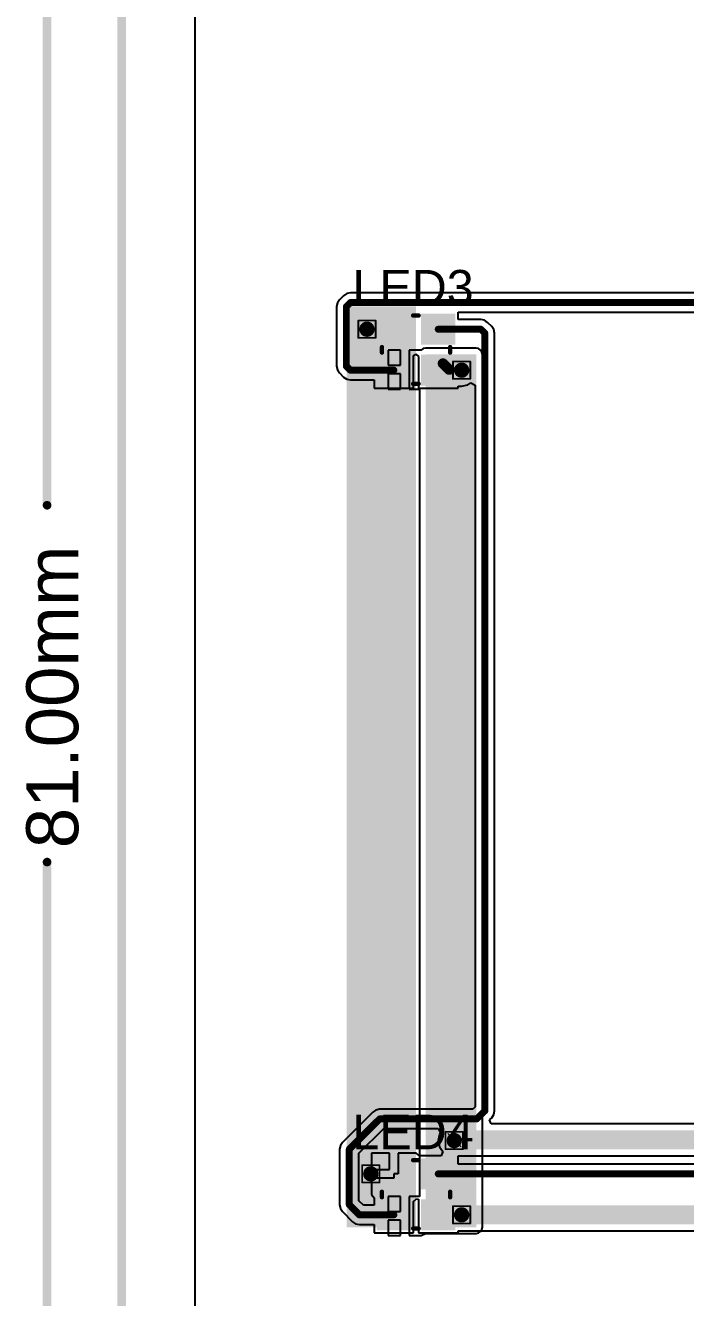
# Model space of a CAD drawing. Header units: millimetres. Extents: x -0.3 to 10.3, y -0.3 to 3.7.
# Drawn here: x -0.308 to 0.453, y 0.535 to 2.004 of the extents above; entities that cross this region are included whole.
import ezdxf

# ---------------------------------------------------------------- set-up
doc = ezdxf.new("R2010")
doc.units = ezdxf.units.MM
doc.header["$MEASUREMENT"] = 0
for name, color, linetype in [('BottomLayer', 5, 'Continuous'), ('BottomPaste', 16, 'Continuous'), ('BottomSolder', 6, 'Continuous'), ('DrillDrawing', 1, 'Continuous'), ('Mechanical1', 6, 'Continuous'), ('Mechanical2', 216, 'Continuous'), ('TopLayer', 1, 'Continuous'), ('TopOverlay', 2, 'Continuous'), ('TopPaste', 8, 'Continuous'), ('TopSolder', 216, 'Continuous'), ('ViaHoleLayer', 16, 'Continuous')]:
    doc.layers.add(name, color=color, linetype=linetype)
doc.styles.add('Arial', font='', dxfattribs={"height": 0.2})
doc.styles.get('Arial').set_extended_font_data('Arial')

# ---------------------------------------------------------------- blocks, each defined once
blk = doc.blocks.new('SK6812_EC20_3')
at = {"layer": 'TopLayer'}
for points in [[(-0.0413, 0.0374), (-0.0098, 0.0374), (-0.0098, 0.0098), (-0.0413, 0.0098)], [(0.0098, 0.0374), (0.0413, 0.0374), (0.0413, 0.0098), (0.0098, 0.0098)], [(-0.0413, -0.0098), (-0.0098, -0.0098), (-0.0098, -0.0374), (-0.0413, -0.0374)], [(0.0098, -0.0098), (0.0413, -0.0098), (0.0413, -0.0374), (0.0098, -0.0374)]]:
    blk.add_hatch(color=1, dxfattribs=at).paths.add_polyline_path(points)
at = {"layer": 'TopPaste'}
for points in [[(-0.0413, 0.0374), (-0.0098, 0.0374), (-0.0098, 0.0098), (-0.0413, 0.0098)], [(0.0098, 0.0374), (0.0413, 0.0374), (0.0413, 0.0098), (0.0098, 0.0098)], [(-0.0413, -0.0098), (-0.0098, -0.0098), (-0.0098, -0.0374), (-0.0413, -0.0374)], [(0.0098, -0.0098), (0.0413, -0.0098), (0.0413, -0.0374), (0.0098, -0.0374)]]:
    blk.add_hatch(color=8, dxfattribs=at).paths.add_polyline_path(points)
at = {"layer": 'TopSolder'}
for points in [[(-0.0453, 0.0414), (-0.0058, 0.0414), (-0.0058, 0.0058), (-0.0453, 0.0058)], [(0.0058, 0.0414), (0.0453, 0.0414), (0.0453, 0.0058), (0.0058, 0.0058)], [(-0.0453, -0.0058), (-0.0058, -0.0058), (-0.0058, -0.0414), (-0.0453, -0.0414)], [(0.0058, -0.0058), (0.0453, -0.0058), (0.0453, -0.0414), (0.0058, -0.0414)]]:
    blk.add_hatch(color=216, dxfattribs=at).paths.add_polyline_path(points)
at = {"layer": 'TopOverlay', "const_width": 0.005}
for points in [[(-0.0034, 0.0394), (0.003, 0.0394)], [(-0.0394, -0.0034), (-0.0394, 0.003)], [(0.0394, -0.0034), (0.0394, 0.003)], [(0.048, -0.024), (0.053, -0.019)], [(0.048, -0.024), (0.053, -0.029)], [(0.053, -0.029), (0.053, -0.019)], [(-0.0034, -0.0394), (0.003, -0.0394)]]:
    blk.add_lwpolyline(points, dxfattribs=at)
at = {"layer": 'TopOverlay', "const_width": 0.0025}
for points in [[(-0.0046, 0.0394, 1), (-0.0021, 0.0394, 1)], [(0.0018, 0.0394, 1), (0.0043, 0.0394, 1)], [(-0.0406, 0.003, 1), (-0.0381, 0.003, 1)], [(0.0381, 0.003, 1), (0.0406, 0.003, 1)], [(-0.0406, -0.0034, 1), (-0.0381, -0.0034, 1)], [(0.0381, -0.0034, 1), (0.0406, -0.0034, 1)], [(0.0467, -0.024, 1), (0.0493, -0.024, 1)], [(0.0467, -0.024, 1), (0.0493, -0.024, 1)], [(0.0517, -0.019, 1), (0.0542, -0.019, 1)], [(0.0517, -0.019, 1), (0.0542, -0.019, 1)], [(0.0517, -0.029, 1), (0.0542, -0.029, 1)], [(0.0517, -0.029, 1), (0.0542, -0.029, 1)], [(-0.0046, -0.0394, 1), (-0.0021, -0.0394, 1)], [(0.0018, -0.0394, 1), (0.0043, -0.0394, 1)]]:
    blk.add_lwpolyline(points, format="xyb", close=True, dxfattribs=at)
blk = doc.blocks.new('SK6812_EC20_4')
at = {"layer": 'TopLayer'}
for points in [[(-0.0413, 0.0374), (-0.0098, 0.0374), (-0.0098, 0.0098), (-0.0413, 0.0098)], [(0.0098, 0.0374), (0.0413, 0.0374), (0.0413, 0.0098), (0.0098, 0.0098)], [(-0.0413, -0.0098), (-0.0098, -0.0098), (-0.0098, -0.0374), (-0.0413, -0.0374)], [(0.0098, -0.0098), (0.0413, -0.0098), (0.0413, -0.0374), (0.0098, -0.0374)]]:
    blk.add_hatch(color=1, dxfattribs=at).paths.add_polyline_path(points)
at = {"layer": 'TopPaste'}
for points in [[(-0.0413, 0.0374), (-0.0098, 0.0374), (-0.0098, 0.0098), (-0.0413, 0.0098)], [(0.0098, 0.0374), (0.0413, 0.0374), (0.0413, 0.0098), (0.0098, 0.0098)], [(-0.0413, -0.0098), (-0.0098, -0.0098), (-0.0098, -0.0374), (-0.0413, -0.0374)], [(0.0098, -0.0098), (0.0413, -0.0098), (0.0413, -0.0374), (0.0098, -0.0374)]]:
    blk.add_hatch(color=8, dxfattribs=at).paths.add_polyline_path(points)
at = {"layer": 'TopSolder'}
for points in [[(-0.0453, 0.0414), (-0.0058, 0.0414), (-0.0058, 0.0058), (-0.0453, 0.0058)], [(0.0058, 0.0414), (0.0453, 0.0414), (0.0453, 0.0058), (0.0058, 0.0058)], [(-0.0453, -0.0058), (-0.0058, -0.0058), (-0.0058, -0.0414), (-0.0453, -0.0414)], [(0.0058, -0.0058), (0.0453, -0.0058), (0.0453, -0.0414), (0.0058, -0.0414)]]:
    blk.add_hatch(color=216, dxfattribs=at).paths.add_polyline_path(points)
at = {"layer": 'TopOverlay', "const_width": 0.005}
for points in [[(-0.0034, 0.0394), (0.003, 0.0394)], [(-0.0394, -0.0034), (-0.0394, 0.003)], [(0.0394, -0.0034), (0.0394, 0.003)], [(0.048, -0.024), (0.053, -0.019)], [(0.048, -0.024), (0.053, -0.029)], [(0.053, -0.029), (0.053, -0.019)], [(-0.0034, -0.0394), (0.003, -0.0394)]]:
    blk.add_lwpolyline(points, dxfattribs=at)
at = {"layer": 'TopOverlay', "const_width": 0.0025}
for points in [[(-0.0046, 0.0394, 1), (-0.0021, 0.0394, 1)], [(0.0018, 0.0394, 1), (0.0043, 0.0394, 1)], [(-0.0406, 0.003, 1), (-0.0381, 0.003, 1)], [(0.0381, 0.003, 1), (0.0406, 0.003, 1)], [(-0.0406, -0.0034, 1), (-0.0381, -0.0034, 1)], [(0.0381, -0.0034, 1), (0.0406, -0.0034, 1)], [(0.0467, -0.024, 1), (0.0493, -0.024, 1)], [(0.0467, -0.024, 1), (0.0493, -0.024, 1)], [(0.0517, -0.019, 1), (0.0542, -0.019, 1)], [(0.0517, -0.019, 1), (0.0542, -0.019, 1)], [(0.0517, -0.029, 1), (0.0542, -0.029, 1)], [(0.0517, -0.029, 1), (0.0542, -0.029, 1)], [(-0.0046, -0.0394, 1), (-0.0021, -0.0394, 1)], [(0.0018, -0.0394, 1), (0.0043, -0.0394, 1)]]:
    blk.add_lwpolyline(points, format="xyb", close=True, dxfattribs=at)
blk = doc.blocks.new('C___0402_B_7')
at = {"layer": 'BottomLayer'}
for points in [[(-0.0095, 0.0125), (-0.0095, -0.0125), (-0.0275, -0.0125), (-0.0275, 0.0125)], [(0.0275, 0.0125), (0.0275, -0.0125), (0.0095, -0.0125), (0.0095, 0.0125)]]:
    blk.add_hatch(color=5, dxfattribs=at).paths.add_polyline_path(points)
at = {"layer": 'BottomPaste'}
for points in [[(-0.0095, 0.0125), (-0.0095, -0.0125), (-0.0275, -0.0125), (-0.0275, 0.0125)], [(0.0275, 0.0125), (0.0275, -0.0125), (0.0095, -0.0125), (0.0095, 0.0125)]]:
    blk.add_hatch(color=16, dxfattribs=at).paths.add_polyline_path(points)
at = {"layer": 'BottomSolder'}
for points in [[(-0.0071, 0.0149), (-0.0071, -0.0149), (-0.0299, -0.0149), (-0.0299, 0.0149)], [(0.0299, 0.0149), (0.0299, -0.0149), (0.0071, -0.0149), (0.0071, 0.0149)]]:
    blk.add_hatch(color=6, dxfattribs=at).paths.add_polyline_path(points)
blk = doc.blocks.new('C___0402_B_8')
at = {"layer": 'BottomLayer'}
for points in [[(-0.0095, 0.0125), (-0.0095, -0.0125), (-0.0275, -0.0125), (-0.0275, 0.0125)], [(0.0275, 0.0125), (0.0275, -0.0125), (0.0095, -0.0125), (0.0095, 0.0125)]]:
    blk.add_hatch(color=5, dxfattribs=at).paths.add_polyline_path(points)
at = {"layer": 'BottomPaste'}
for points in [[(-0.0095, 0.0125), (-0.0095, -0.0125), (-0.0275, -0.0125), (-0.0275, 0.0125)], [(0.0275, 0.0125), (0.0275, -0.0125), (0.0095, -0.0125), (0.0095, 0.0125)]]:
    blk.add_hatch(color=16, dxfattribs=at).paths.add_polyline_path(points)
at = {"layer": 'BottomSolder'}
for points in [[(-0.0071, 0.0149), (-0.0071, -0.0149), (-0.0299, -0.0149), (-0.0299, 0.0149)], [(0.0299, 0.0149), (0.0299, -0.0149), (0.0071, -0.0149), (0.0071, 0.0149)]]:
    blk.add_hatch(color=6, dxfattribs=at).paths.add_polyline_path(points)

msp = doc.modelspace()

# ---------------------------------------------------------------- hatches: boundary and pattern name
at = {"layer": 'BottomLayer'}
for points in [[(0.1426, 1.6794), (0.0626, 1.6794), (0.0626, 0.6164), (0.1426, 0.6164)], [(0.1536, 0.6164), (0.212, 0.6164), (0.212, 1.624), (0.1536, 1.624)]]:
    msp.add_hatch(color=5, dxfattribs=at).paths.add_polyline_path(points)
h = msp.add_hatch(color=5, dxfattribs=at)
edge = h.paths.add_edge_path()
edge.add_arc((0.086, 1.653), 0.00886, 0, 360)
h = msp.add_hatch(color=5, dxfattribs=at)
edge = h.paths.add_edge_path()
edge.add_arc((0.1952, 1.6057), 0.00886, 0, 360)
h = msp.add_hatch(color=5, dxfattribs=at)
edge = h.paths.add_edge_path()
edge.add_arc((0.1866, 0.7164), 0.00886, 0, 360)
h = msp.add_hatch(color=5, dxfattribs=at)
edge = h.paths.add_edge_path()
edge.add_arc((0.0904, 0.678), 0.00886, 0, 360)
h = msp.add_hatch(color=5, dxfattribs=at)
edge = h.paths.add_edge_path()
edge.add_arc((0.1952, 0.6307), 0.00886, 0, 360)
at = {"layer": 'BottomSolder'}
h = msp.add_hatch(color=6, dxfattribs=at)
edge = h.paths.add_edge_path()
edge.add_arc((0.086, 1.653), 0.0129, 0, 360)
h = msp.add_hatch(color=6, dxfattribs=at)
edge = h.paths.add_edge_path()
edge.add_arc((0.1952, 1.6057), 0.0129, 0, 360)
h = msp.add_hatch(color=6, dxfattribs=at)
edge = h.paths.add_edge_path()
edge.add_arc((0.1866, 0.7164), 0.0129, 0, 360)
h = msp.add_hatch(color=6, dxfattribs=at)
edge = h.paths.add_edge_path()
edge.add_arc((0.0904, 0.678), 0.0129, 0, 360)
h = msp.add_hatch(color=6, dxfattribs=at)
edge = h.paths.add_edge_path()
edge.add_arc((0.1952, 0.6307), 0.0129, 0, 360)
at = {"layer": 'TopLayer'}
h = msp.add_hatch(color=1, dxfattribs=at)
edge = h.paths.add_edge_path()
edge.add_arc((0.086, 1.653), 0.00886, 0, 360)
h = msp.add_hatch(color=1, dxfattribs=at)
edge = h.paths.add_edge_path()
edge.add_arc((0.1952, 1.6057), 0.00886, 0, 360)
h = msp.add_hatch(color=1, dxfattribs=at)
edge = h.paths.add_edge_path()
edge.add_arc((0.1866, 0.7164), 0.00886, 0, 360)
h = msp.add_hatch(color=1, dxfattribs=at)
edge = h.paths.add_edge_path()
edge.add_arc((0.0904, 0.678), 0.00886, 0, 360)
h = msp.add_hatch(color=1, dxfattribs=at)
edge = h.paths.add_edge_path()
edge.add_arc((0.1952, 0.6307), 0.00886, 0, 360)
at = {"layer": 'TopSolder'}
h = msp.add_hatch(color=216, dxfattribs=at)
edge = h.paths.add_edge_path()
edge.add_arc((0.086, 1.653), 0.0129, 0, 360)
h = msp.add_hatch(color=216, dxfattribs=at)
edge = h.paths.add_edge_path()
edge.add_arc((0.1952, 1.6057), 0.0129, 0, 360)
h = msp.add_hatch(color=216, dxfattribs=at)
edge = h.paths.add_edge_path()
edge.add_arc((0.1866, 0.7164), 0.0129, 0, 360)
h = msp.add_hatch(color=216, dxfattribs=at)
edge = h.paths.add_edge_path()
edge.add_arc((0.0904, 0.678), 0.0129, 0, 360)
h = msp.add_hatch(color=216, dxfattribs=at)
edge = h.paths.add_edge_path()
edge.add_arc((0.1952, 0.6307), 0.0129, 0, 360)
at = {"layer": 'ViaHoleLayer'}
h = msp.add_hatch(color=16, dxfattribs=at)
edge = h.paths.add_edge_path()
edge.add_arc((0.086, 1.653), 0.00591, 0, 360)
h = msp.add_hatch(color=16, dxfattribs=at)
edge = h.paths.add_edge_path()
edge.add_arc((0.1952, 1.6057), 0.00591, 0, 360)
h = msp.add_hatch(color=16, dxfattribs=at)
edge = h.paths.add_edge_path()
edge.add_arc((0.1866, 0.7164), 0.00591, 0, 360)
h = msp.add_hatch(color=16, dxfattribs=at)
edge = h.paths.add_edge_path()
edge.add_arc((0.0904, 0.678), 0.00591, 0, 360)
h = msp.add_hatch(color=16, dxfattribs=at)
edge = h.paths.add_edge_path()
edge.add_arc((0.1952, 0.6307), 0.00591, 0, 360)

# ---------------------------------------------------------------- linework, layer by layer
at = {"layer": 'BottomLayer'}
for p, q in [((-0.112, -0.26), (-0.112, 2.784)), ((0.1509, 1.6306), (0.1486, 1.629)), ((0.1536, 1.6311), (0.1509, 1.6306)), ((0.212, 1.6311), (0.1536, 1.6311)), ((0.2147, 1.6306), (0.212, 1.6311)), ((0.217, 1.629), (0.2147, 1.6306)), ((0.1246, 1.6289), (0.1106, 1.6289)), ((0.1106, 1.6289), (0.1106, 1.6114)), ((0.1246, 1.6114), (0.1246, 1.6289)), ((0.1485, 1.6289), (0.1346, 1.6289)), ((0.1346, 1.6289), (0.1346, 1.6064)), ((0.1486, 1.629), (0.1485, 1.6289)), ((0.2186, 1.6267), (0.217, 1.629)), ((0.2191, 1.624), (0.2186, 1.6267)), ((0.2191, 0.6164), (0.2191, 1.624)), ((0.1106, 1.6114), (0.1246, 1.6114)), ((0.1246, 1.6014), (0.1106, 1.6014)), ((0.1106, 1.6014), (0.1106, 1.5839)), ((0.1246, 1.5839), (0.1246, 1.6014)), ((0.1346, 1.6064), (0.1346, 1.5839)), ((0.1106, 1.5839), (0.1246, 1.5839)), ((0.1346, 1.5839), (0.1465, 1.5839)), ((0.1465, 1.5839), (0.1465, 0.6519)), ((0.1246, 0.6519), (0.1106, 0.6519)), ((0.1106, 0.6519), (0.1106, 0.6344)), ((0.1246, 0.6344), (0.1246, 0.6519)), ((0.1465, 0.6519), (0.1346, 0.6519)), ((0.1346, 0.6519), (0.1346, 0.6294)), ((0.1106, 0.6344), (0.1246, 0.6344)), ((0.1246, 0.6244), (0.1106, 0.6244)), ((0.1106, 0.6244), (0.1106, 0.6069)), ((0.1246, 0.6069), (0.1246, 0.6244)), ((0.1346, 0.6294), (0.1346, 0.6069)), ((0.1106, 0.6069), (0.1246, 0.6069)), ((0.1346, 0.6069), (0.1486, 0.6069)), ((0.1486, 0.6069), (0.1536, 0.6092)), ((0.1486, 0.6069), (0.1486, 0.6069)), ((0.1536, 0.6092), (0.212, 0.6092)), ((0.212, 0.6092), (0.2147, 0.6098)), ((0.2147, 0.6098), (0.217, 0.6113)), ((0.217, 0.6113), (0.2186, 0.6136)), ((0.2186, 0.6136), (0.2191, 0.6164))]:
    msp.add_line(p, q, dxfattribs=at)
at = {"layer": 'BottomLayer', "const_width": 0.012}
for points in [[(0.1736, 1.6134), (0.1806, 1.6064)], [(0.1806, 1.6064), (0.1811, 1.6064)]]:
    msp.add_lwpolyline(points, dxfattribs=at)
at = {"layer": 'BottomLayer', "const_width": 0.006}
for points in [[(0.1706, 1.6134, 1), (0.1766, 1.6134, 1)], [(0.1776, 1.6064, 1), (0.1836, 1.6064, 1)], [(0.1776, 1.6064, 1), (0.1836, 1.6064, 1)], [(0.1781, 1.6064, 1), (0.1841, 1.6064, 1)]]:
    msp.add_lwpolyline(points, format="xyb", close=True, dxfattribs=at)
at = {"layer": 'DrillDrawing', "const_width": 0.002}
for points in [[(0.076, 1.663), (0.096, 1.663)], [(0.076, 1.643), (0.076, 1.663)], [(0.096, 1.643), (0.096, 1.663)], [(0.076, 1.643), (0.096, 1.643)], [(0.1852, 1.6157), (0.2052, 1.6157)], [(0.1852, 1.5957), (0.1852, 1.6157)], [(0.2052, 1.5957), (0.2052, 1.6157)], [(0.1852, 1.5957), (0.2052, 1.5957)], [(0.1766, 0.7264), (0.1966, 0.7264)], [(0.1766, 0.7064), (0.1766, 0.7264)], [(0.1966, 0.7064), (0.1966, 0.7264)], [(0.1766, 0.7064), (0.1966, 0.7064)], [(0.0804, 0.688), (0.1004, 0.688)], [(0.0804, 0.668), (0.0804, 0.688)], [(0.1004, 0.668), (0.1004, 0.688)], [(0.0804, 0.668), (0.1004, 0.668)], [(0.1852, 0.6407), (0.2052, 0.6407)], [(0.1852, 0.6207), (0.1852, 0.6407)], [(0.2052, 0.6207), (0.2052, 0.6407)], [(0.1852, 0.6207), (0.2052, 0.6207)]]:
    msp.add_lwpolyline(points, dxfattribs=at)
at = {"layer": 'DrillDrawing', "const_width": 0.001}
for points in [[(0.0755, 1.663, 1), (0.0765, 1.663, 1)], [(0.0755, 1.663, 1), (0.0765, 1.663, 1)], [(0.0955, 1.663, 1), (0.0965, 1.663, 1)], [(0.0955, 1.663, 1), (0.0965, 1.663, 1)], [(0.0755, 1.643, 1), (0.0765, 1.643, 1)], [(0.0755, 1.643, 1), (0.0765, 1.643, 1)], [(0.0955, 1.643, 1), (0.0965, 1.643, 1)], [(0.0955, 1.643, 1), (0.0965, 1.643, 1)], [(0.1847, 1.6157, 1), (0.1857, 1.6157, 1)], [(0.1847, 1.6157, 1), (0.1857, 1.6157, 1)], [(0.2047, 1.6157, 1), (0.2057, 1.6157, 1)], [(0.2047, 1.6157, 1), (0.2057, 1.6157, 1)], [(0.1847, 1.5957, 1), (0.1857, 1.5957, 1)], [(0.1847, 1.5957, 1), (0.1857, 1.5957, 1)], [(0.2047, 1.5957, 1), (0.2057, 1.5957, 1)], [(0.2047, 1.5957, 1), (0.2057, 1.5957, 1)], [(0.1761, 0.7264, 1), (0.1771, 0.7264, 1)], [(0.1761, 0.7264, 1), (0.1771, 0.7264, 1)], [(0.1961, 0.7264, 1), (0.1971, 0.7264, 1)], [(0.1961, 0.7264, 1), (0.1971, 0.7264, 1)], [(0.1761, 0.7064, 1), (0.1771, 0.7064, 1)], [(0.1761, 0.7064, 1), (0.1771, 0.7064, 1)], [(0.1961, 0.7064, 1), (0.1971, 0.7064, 1)], [(0.1961, 0.7064, 1), (0.1971, 0.7064, 1)], [(0.0799, 0.688, 1), (0.0809, 0.688, 1)], [(0.0799, 0.688, 1), (0.0809, 0.688, 1)], [(0.0999, 0.688, 1), (0.1009, 0.688, 1)], [(0.0999, 0.688, 1), (0.1009, 0.688, 1)], [(0.0799, 0.668, 1), (0.0809, 0.668, 1)], [(0.0799, 0.668, 1), (0.0809, 0.668, 1)], [(0.0999, 0.668, 1), (0.1009, 0.668, 1)], [(0.0999, 0.668, 1), (0.1009, 0.668, 1)], [(0.1847, 0.6407, 1), (0.1857, 0.6407, 1)], [(0.1847, 0.6407, 1), (0.1857, 0.6407, 1)], [(0.2047, 0.6407, 1), (0.2057, 0.6407, 1)], [(0.2047, 0.6407, 1), (0.2057, 0.6407, 1)], [(0.1847, 0.6207, 1), (0.1857, 0.6207, 1)], [(0.1847, 0.6207, 1), (0.1857, 0.6207, 1)], [(0.2047, 0.6207, 1), (0.2057, 0.6207, 1)], [(0.2047, 0.6207, 1), (0.2057, 0.6207, 1)]]:
    msp.add_lwpolyline(points, format="xyb", close=True, dxfattribs=at)
at = {"layer": 'Mechanical1', "const_width": 0.01}
for points in [[(-0.283, 1.4498), (-0.283, 2.8543)], [(-0.283, -0.3346), (-0.283, 1.0379)]]:
    msp.add_lwpolyline(points, dxfattribs=at)
at = {"layer": 'Mechanical1', "const_width": 0.005}
for points in [[(-0.2855, 1.4498, 1), (-0.2805, 1.4498, 1)], [(-0.2855, 1.0379, 1), (-0.2805, 1.0379, 1)]]:
    msp.add_lwpolyline(points, format="xyb", close=True, dxfattribs=at)
at = {"layer": 'Mechanical2', "const_width": 0.01}
msp.add_lwpolyline([(-0.1969, -0.3346), (-0.1969, 2.8543)], dxfattribs=at)
at = {"layer": 'TopLayer'}
for p, q in [((-0.112, -0.26), (-0.112, 2.784)), ((0.059, 1.6917), (0.0543, 1.687)), ((0.0626, 1.6941), (0.059, 1.6917)), ((0.059, 1.6917), (0.059, 1.6917)), ((0.0669, 1.695), (0.0626, 1.6941)), ((0.7574, 1.695), (0.0669, 1.695)), ((0.0519, 1.6834), (0.051, 1.6791)), ((0.051, 1.6791), (0.051, 1.6791)), ((0.051, 1.6791), (0.051, 1.6104)), ((0.0543, 1.687), (0.0519, 1.6834)), ((0.191, 1.6642), (0.191, 1.6726)), ((0.191, 1.6726), (1.0653, 1.6726)), ((0.2173, 1.6642), (0.191, 1.6642)), ((0.2216, 1.6634), (0.2173, 1.6642)), ((0.2173, 1.6642), (0.2173, 1.6642)), ((0.2252, 1.6609), (0.2216, 1.6634)), ((0.2299, 1.6562), (0.2252, 1.6609)), ((0.2324, 1.6526), (0.2299, 1.6562)), ((0.2299, 1.6562), (0.2299, 1.6562)), ((0.2332, 1.6483), (0.2324, 1.6526)), ((0.2332, 0.7507), (0.2332, 1.6483)), ((0.1398, 1.6225), (0.1423, 1.6242)), ((0.1398, 1.585), (0.1398, 1.6225)), ((0.1423, 1.6242), (0.1455, 1.6217)), ((0.1455, 1.6217), (0.1455, 1.585)), ((0.051, 1.6104), (0.051, 1.6104)), ((0.051, 1.6104), (0.0519, 1.6061)), ((0.0519, 1.6061), (0.0543, 1.6025)), ((0.0543, 1.6025), (0.059, 1.5978)), ((0.059, 1.5978), (0.059, 1.5978)), ((0.059, 1.5978), (0.0626, 1.5954)), ((0.0626, 1.5954), (0.0669, 1.5945)), ((0.0669, 1.5945), (0.0943, 1.5945)), ((0.0943, 1.5945), (0.0943, 1.585)), ((0.191, 1.585), (0.191, 1.5874)), ((0.191, 1.5874), (0.1952, 1.5874)), ((0.1952, 1.5874), (0.2023, 1.5888)), ((0.2023, 1.5888), (0.2058, 1.5911)), ((0.2058, 1.5911), (0.2108, 1.5885)), ((0.2108, 1.5885), (0.2108, 0.7554)), ((0.0943, 1.585), (0.1398, 1.585)), ((0.1455, 1.585), (0.191, 1.585)), ((0.0927, 0.7493), (0.0577, 0.7143)), ((0.0963, 0.7517), (0.0927, 0.7493)), ((0.0927, 0.7493), (0.0927, 0.7493)), ((0.1006, 0.7526), (0.0963, 0.7517)), ((0.208, 0.7526), (0.1006, 0.7526)), ((0.1006, 0.7526), (0.1006, 0.7526)), ((0.2108, 0.7554), (0.208, 0.7526)), ((0.2324, 0.7465), (0.2332, 0.7507)), ((0.2332, 0.7507), (0.2332, 0.7507)), ((0.2275, 0.7403), (0.2299, 0.7428)), ((0.2294, 0.7357), (0.2275, 0.7403)), ((0.6568, 0.7357), (0.2294, 0.7357)), ((0.2299, 0.7428), (0.2324, 0.7465)), ((0.2299, 0.7428), (0.2299, 0.7428)), ((0.0768, 0.7017), (0.1053, 0.7302)), ((0.1053, 0.7302), (0.1682, 0.7302)), ((0.1682, 0.7302), (0.1708, 0.7252)), ((0.1697, 0.7234), (0.1683, 0.7164)), ((0.1708, 0.7252), (0.1697, 0.7234)), ((0.0553, 0.7107), (0.0544, 0.7064)), ((0.0544, 0.7064), (0.0544, 0.7064)), ((0.0544, 0.7064), (0.0544, 0.6424)), ((0.0577, 0.7143), (0.0553, 0.7107)), ((0.1683, 0.7164), (0.1697, 0.7093)), ((0.1697, 0.7093), (0.1734, 0.7038)), ((0.0768, 0.647), (0.0768, 0.7017)), ((0.112, 0.7018), (0.0913, 0.7018)), ((0.0913, 0.7018), (0.0913, 0.683)), ((0.112, 0.683), (0.112, 0.7018)), ((0.1417, 0.7018), (0.122, 0.7018)), ((0.122, 0.7018), (0.122, 0.678)), ((0.1428, 0.7018), (0.1417, 0.7018)), ((0.1465, 0.6988), (0.1428, 0.7018)), ((0.1716, 0.6988), (0.1465, 0.6988)), ((0.1729, 0.7019), (0.1716, 0.6988)), ((0.1734, 0.7038), (0.1729, 0.7019)), ((0.191, 0.6988), (0.1959, 0.699)), ((0.191, 0.6892), (0.191, 0.6988)), ((0.1959, 0.699), (1.0657, 0.699)), ((0.0913, 0.683), (0.112, 0.683)), ((0.122, 0.678), (0.117, 0.678)), ((0.117, 0.678), (0.117, 0.673)), ((0.978, 0.6892), (0.191, 0.6892)), ((0.117, 0.673), (0.0913, 0.673)), ((0.0913, 0.673), (0.0913, 0.6542)), ((0.0819, 0.642), (0.0768, 0.647)), ((0.0913, 0.6542), (0.0943, 0.6505)), ((0.0943, 0.6505), (0.0943, 0.6492)), ((0.0943, 0.6492), (0.0943, 0.642)), ((0.1398, 0.646), (0.1432, 0.6493)), ((0.1432, 0.6493), (0.1454, 0.6487)), ((0.1454, 0.6487), (0.1455, 0.6486)), ((0.1455, 0.6486), (0.1455, 0.6474)), ((0.1455, 0.6474), (0.1455, 0.61)), ((0.0544, 0.6424), (0.0544, 0.6424)), ((0.0544, 0.6424), (0.0553, 0.6381)), ((0.0553, 0.6381), (0.0577, 0.6344)), ((0.0577, 0.6344), (0.0693, 0.6228)), ((0.0943, 0.642), (0.0819, 0.642)), ((0.1398, 0.61), (0.1398, 0.646)), ((0.0693, 0.6228), (0.0693, 0.6228)), ((0.0693, 0.6228), (0.0729, 0.6204)), ((0.0729, 0.6204), (0.0772, 0.6195)), ((0.0772, 0.6195), (0.0943, 0.6195)), ((0.0943, 0.6195), (0.0943, 0.61)), ((0.0943, 0.61), (0.1398, 0.61)), ((0.1455, 0.61), (0.191, 0.61)), ((0.191, 0.61), (0.191, 0.6124)), ((0.191, 0.6124), (0.9356, 0.6124))]:
    msp.add_line(p, q, dxfattribs=at)
for points, const_width in [([(0.0622, 1.6791), (0.0669, 1.6838)], 0.008), ([(0.0622, 1.6104), (0.0622, 1.6791)], 0.008), ([(0.0669, 1.6838), (1.1375, 1.6838)], 0.008), ([(0.086, 1.653), (0.117, 1.653)], 0.022), ([(0.1682, 1.653), (0.2173, 1.653)], 0.008), ([(0.2173, 1.653), (0.222, 1.6483)], 0.008), ([(0.222, 0.7507), (0.222, 1.6483)], 0.008), ([(0.1682, 1.6057), (0.1952, 1.6057)], 0.022), ([(0.0622, 1.6104), (0.0669, 1.6057)], 0.008), ([(0.0669, 1.6057), (0.117, 1.6057)], 0.008), ([(0.2126, 0.7414), (0.222, 0.7507)], 0.008), ([(0.0656, 0.7064), (0.1006, 0.7414)], 0.008), ([(0.1006, 0.7414), (0.2126, 0.7414)], 0.008), ([(0.1866, 0.7164), (0.1876, 0.7174)], 0.022), ([(0.1876, 0.7174), (0.7076, 0.7174)], 0.022), ([(0.0656, 0.6424), (0.0656, 0.7064)], 0.008), ([(0.0904, 0.678), (0.117, 0.678)], 0.022), ([(0.1682, 0.678), (0.978, 0.678)], 0.008), ([(0.0656, 0.6424), (0.0772, 0.6307)], 0.008), ([(0.0772, 0.6307), (0.117, 0.6307)], 0.008), ([(0.1682, 0.6307), (0.1952, 0.6307)], 0.022), ([(0.1952, 0.6307), (0.9433, 0.6307)], 0.022)]:
    msp.add_lwpolyline(points, dxfattribs=dict(at, const_width=const_width))
for points, const_width in [([(0.0602, 1.6791, 1), (0.0642, 1.6791, 1)], 0.004), ([(0.0602, 1.6791, 1), (0.0642, 1.6791, 1)], 0.004), ([(0.0649, 1.6838, 1), (0.0689, 1.6838, 1)], 0.004), ([(0.0649, 1.6838, 1), (0.0689, 1.6838, 1)], 0.004), ([(0.0805, 1.653, 1), (0.0915, 1.653, 1)], 0.011), ([(0.1115, 1.653, 1), (0.1225, 1.653, 1)], 0.011), ([(0.1662, 1.653, 1), (0.1702, 1.653, 1)], 0.004), ([(0.2153, 1.653, 1), (0.2193, 1.653, 1)], 0.004), ([(0.2153, 1.653, 1), (0.2193, 1.653, 1)], 0.004), ([(0.22, 1.6483, 1), (0.224, 1.6483, 1)], 0.004), ([(0.22, 1.6483, 1), (0.224, 1.6483, 1)], 0.004), ([(0.1627, 1.6057, 1), (0.1737, 1.6057, 1)], 0.011), ([(0.1897, 1.6057, 1), (0.2007, 1.6057, 1)], 0.011), ([(0.0602, 1.6104, 1), (0.0642, 1.6104, 1)], 0.004), ([(0.0602, 1.6104, 1), (0.0642, 1.6104, 1)], 0.004), ([(0.0649, 1.6057, 1), (0.0689, 1.6057, 1)], 0.004), ([(0.0649, 1.6057, 1), (0.0689, 1.6057, 1)], 0.004), ([(0.115, 1.6057, 1), (0.119, 1.6057, 1)], 0.004), ([(0.22, 0.7507, 1), (0.224, 0.7507, 1)], 0.004), ([(0.22, 0.7507, 1), (0.224, 0.7507, 1)], 0.004), ([(0.0986, 0.7414, 1), (0.1026, 0.7414, 1)], 0.004), ([(0.0986, 0.7414, 1), (0.1026, 0.7414, 1)], 0.004), ([(0.2106, 0.7414, 1), (0.2146, 0.7414, 1)], 0.004), ([(0.2106, 0.7414, 1), (0.2146, 0.7414, 1)], 0.004), ([(0.1811, 0.7164, 1), (0.1921, 0.7164, 1)], 0.011), ([(0.1821, 0.7174, 1), (0.1931, 0.7174, 1)], 0.011), ([(0.1821, 0.7174, 1), (0.1931, 0.7174, 1)], 0.011), ([(0.0636, 0.7064, 1), (0.0676, 0.7064, 1)], 0.004), ([(0.0636, 0.7064, 1), (0.0676, 0.7064, 1)], 0.004), ([(0.0849, 0.678, 1), (0.0959, 0.678, 1)], 0.011), ([(0.1115, 0.678, 1), (0.1225, 0.678, 1)], 0.011), ([(0.1662, 0.678, 1), (0.1702, 0.678, 1)], 0.004), ([(0.0636, 0.6424, 1), (0.0676, 0.6424, 1)], 0.004), ([(0.0636, 0.6424, 1), (0.0676, 0.6424, 1)], 0.004), ([(0.0752, 0.6307, 1), (0.0792, 0.6307, 1)], 0.004), ([(0.0752, 0.6307, 1), (0.0792, 0.6307, 1)], 0.004), ([(0.115, 0.6307, 1), (0.119, 0.6307, 1)], 0.004), ([(0.1627, 0.6307, 1), (0.1737, 0.6307, 1)], 0.011), ([(0.1897, 0.6307, 1), (0.2007, 0.6307, 1)], 0.011), ([(0.1897, 0.6307, 1), (0.2007, 0.6307, 1)], 0.011)]:
    msp.add_lwpolyline(points, format="xyb", close=True, dxfattribs=dict(at, const_width=const_width))

# ---------------------------------------------------------------- block references
for name, p in [('SK6812_EC20_4', (0.1426, 1.6294)), ('SK6812_EC20_3', (0.1426, 0.6544))]:
    msp.add_blockref(name, p)
at = {"rotation": 180}
for name, p in [('C___0402_B_8', (0.1481, 1.6064)), ('C___0402_B_7', (0.1481, 0.6294))]:
    msp.add_blockref(name, p, dxfattribs=at)

# ---------------------------------------------------------------- texts
at = {"layer": 'Mechanical1', "style": 'Arial'}
msp.add_text('81.00mm', height=0.06, rotation=90, dxfattribs=at).set_placement((-0.247, 1.0539))
at = {"layer": 'TopOverlay', "style": 'Arial'}
for s, p in [('LED3', (0.0693, 1.6814)), ('LED4', (0.0693, 0.7064))]:
    msp.add_text(s, height=0.04, dxfattribs=at).set_placement(p)

doc.saveas('drawing.dxf')
